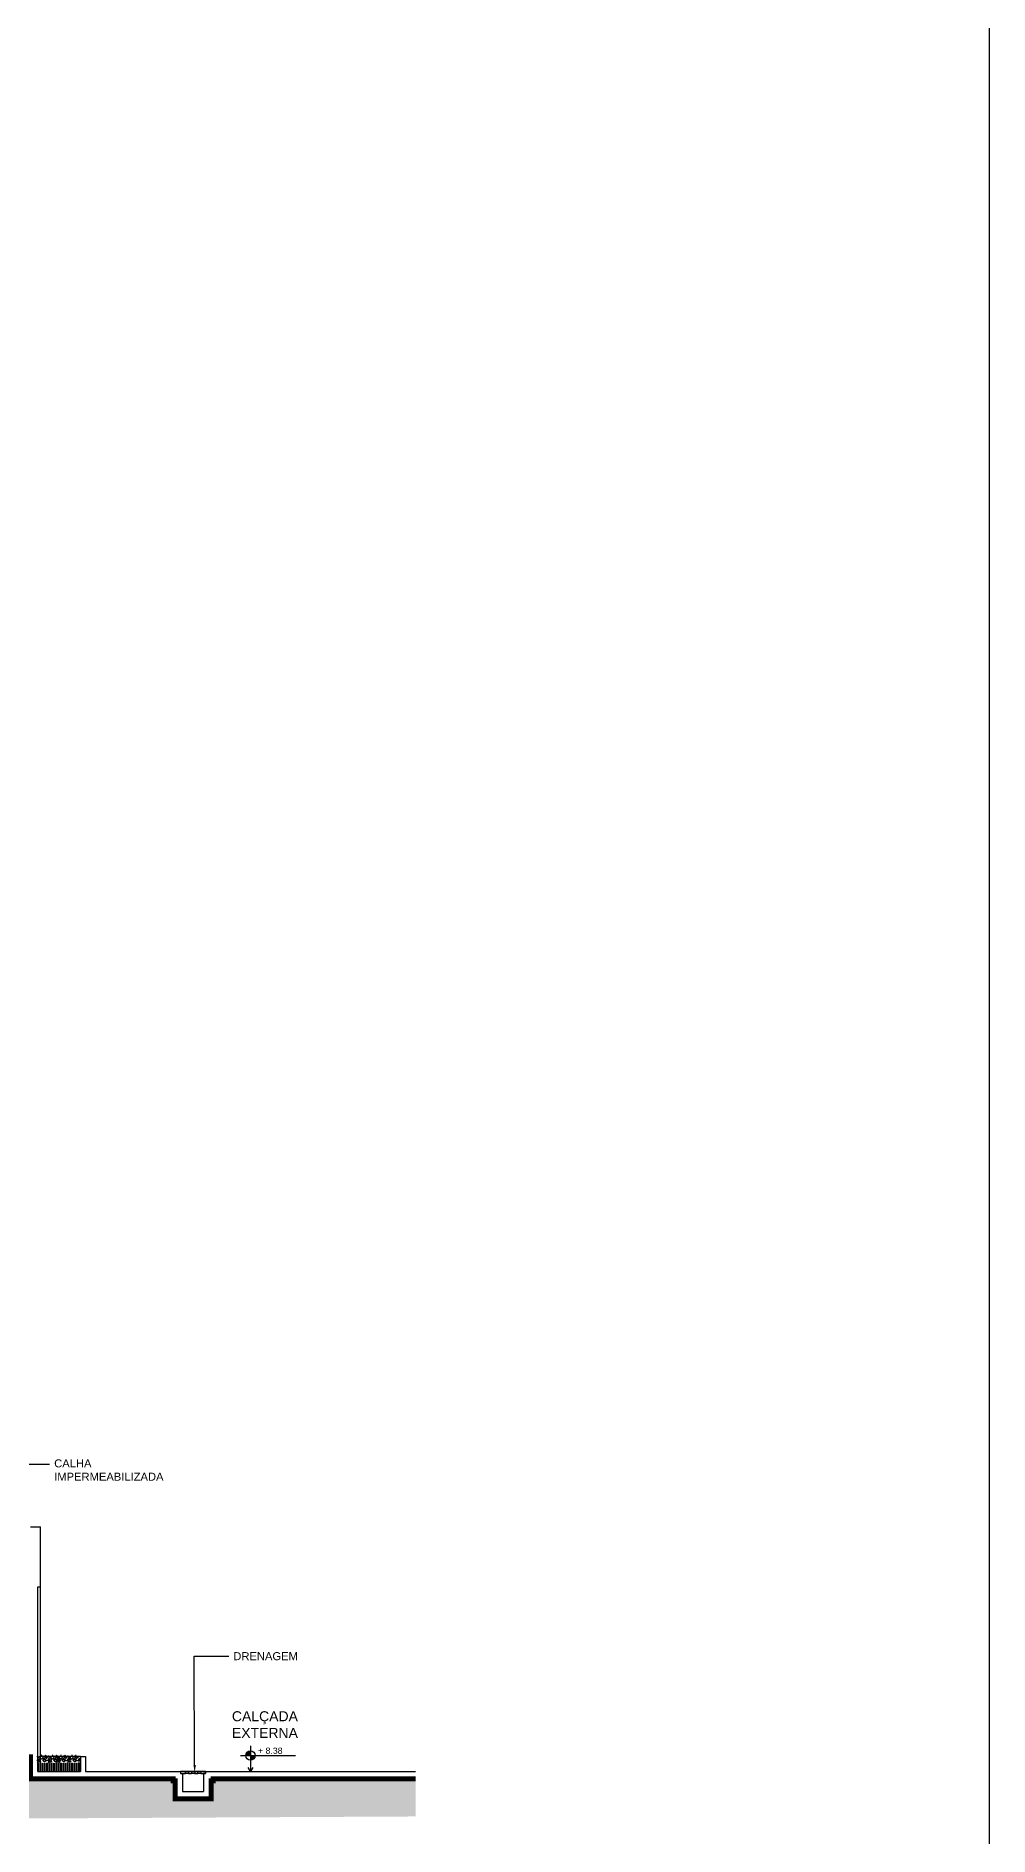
# Model space of a CAD drawing. Header units: metres. Extents: x 2304 to 3408, y 318 to 588.
# Drawn here: x 2699.66 to 2718.71, y 346.55 to 382.54 of the extents above; entities that cross this region are included whole.
import ezdxf
from ezdxf import colors
from ezdxf.entities.mleader import LeaderData, LeaderLine
from ezdxf.math import Vec2, Vec3

# ---------------------------------------------------------------- set-up
doc = ezdxf.new("R2010")
doc.units = ezdxf.units.M
doc.header["$LTSCALE"] = 5.5
doc.header["$MEASUREMENT"] = 0
for name, color, linetype in [('COTA DE NÍVEL', 7, 'Continuous'), ('PENA 01', 1, 'Continuous'), ('PENA 02', 2, 'Continuous'), ('PENA 03', 3, 'Continuous'), ('PENA 06', 6, 'Continuous'), ('pena01', 1, 'Continuous'), ('TXT ESPECIFICAÇÕES', 7, 'Continuous'), ('VEG_PLANTAS', 94, 'Continuous')]:
    doc.layers.add(name, color=color, linetype=linetype)
doc.layers.add('HACH', color=251, linetype='Continuous', lineweight=5)
doc.layers.add('texto', color=3, linetype='Continuous', lineweight=25)
doc.styles.add('GRAF', font='GRAF.SHX')
doc.styles.add('Luana', font='arial.ttf')
doc.styles.get("Standard").update_dxf_attribs({"font": 'arial.ttf'})

# ---------------------------------------------------------------- blocks, each defined once
blk = doc.blocks.new('NIV02')
h = blk.add_hatch(color=256)
h.paths.add_polyline_path([(-43.09, -49.03, 0.414214), (-44.59, -50.53), (-43.09, -50.53)])
h.paths.add_polyline_path([(-43.09, -52.04, 0.414214), (-41.58, -50.53), (-43.09, -50.53)])
for p, q in [((-46.27, -50.53), (-28.68, -50.53)), ((-43.09, -47.38), (-43.09, -55.58))]:
    blk.add_line(p, q)
blk.add_lwpolyline([(-42.36, -54.32), (-43.09, -55.58), (-43.82, -54.32)])
blk.add_circle((-43.09, -50.53), 1.5)
at = {"style": 'GRAF'}
blk.add_attdef('ELEV', (-40.66, -49.96), '', height=1.26, dxfattribs=at)
blk = doc.blocks.new('cacho6')
for centre, radius in [((-0.416, 0.242), 0.0184), ((-0.325, 0.284), 0.0156), ((-0.255, 0.26), 0.0104), ((-0.159, 0.31), 0.0082), ((-0.042, 0.222), 0.0116), ((0.015, 0.253), 0.0183), ((0.128, 0.284), 0.0156), ((0.198, 0.26), 0.0104), ((0.294, 0.31), 0.0082), ((0.411, 0.222), 0.0116), ((0.468, 0.253), 0.0183)]:
    blk.add_circle(centre, radius)
blk.add_arc((0.037, 0.242), 0.0184, 202.99722, 106.97674)
for points, knots in [([(0, 0), (0.017, 0.013), (0.049, 0.039), (-0.035, 0.009), (-0.042, 0.095), (-0.062, 0.018), (-0.176, 0.073), (-0.041, 0.071), (0.078, 0.117), (-0.049, 0.078), (0.027, 0.214), (-0.067, 0.068), (-0.076, 0.255), (-0.104, 0.071), (-0.161, 0.215), (0.042, 0.257), (-0.297, 0.304), (-0.126, 0.113), (-0.228, 0.21), (-0.321, 0.094), (-0.129, 0.122), (-0.35, -0.005), (-0.31, 0.142), (-0.253, 0.23), (-0.453, 0.23), (-0.272, 0.128), (-0.406, 0.065), (-0.448, 0.13), (-0.463, 0.218), (-0.522, 0.133), (-0.428, 0.091), (-0.444, 0.031), (-0.453, 0)], [0.011965, 0.011965, 0.011965, 0.011965, 0.082609, 0.169559, 0.243044, 0.299408, 0.400394, 0.594709, 0.690458, 0.785628, 0.89158, 1.001823, 1.123848, 1.25156, 1.356811, 1.528141, 1.7837, 1.951889, 2.05249, 2.190104, 2.318207, 2.51551, 2.701394, 2.792269, 2.948062, 3.123129, 3.249217, 3.402204, 3.477691, 3.56163, 3.701911, 3.843182, 3.843182, 3.843182, 3.843182]), ([(0.453, 0), (0.47, 0.013), (0.502, 0.039), (0.418, 0.009), (0.411, 0.095), (0.391, 0.018), (0.277, 0.073), (0.413, 0.071), (0.532, 0.117), (0.404, 0.078), (0.48, 0.214), (0.386, 0.068), (0.377, 0.255), (0.349, 0.071), (0.292, 0.215), (0.495, 0.257), (0.156, 0.304), (0.328, 0.113), (0.225, 0.21), (0.132, 0.094), (0.324, 0.122), (0.103, -0.005), (0.143, 0.142), (0.2, 0.23), (0, 0.23), (0.181, 0.128), (0.048, 0.065), (0.005, 0.13), (-0.01, 0.218), (-0.05, 0.16), (-0.042, 0.136), (-0.037, 0.128)], [0.011965, 0.011965, 0.011965, 0.011965, 0.082609, 0.169559, 0.243044, 0.299408, 0.400394, 0.594709, 0.690458, 0.785628, 0.89158, 1.001823, 1.123848, 1.25156, 1.356811, 1.528141, 1.7837, 1.951889, 2.05249, 2.190104, 2.318207, 2.51551, 2.701394, 2.792269, 2.948062, 3.123129, 3.249217, 3.402204, 3.477691, 3.56163, 3.606746, 3.606746, 3.606746, 3.606746]), ([(-0.001, 0.089), (0.001, 0.088), (0.014, 0.07), (0.012, 0.047), (0.007, 0.026)], [3.6908032, 3.6908032, 3.6908032, 3.6908032, 3.701911, 3.8032539, 3.8032539, 3.8032539, 3.8032539])]:
    blk.add_open_spline(points, degree=3, knots=knots)

msp = doc.modelspace()

# ---------------------------------------------------------------- hatches: boundary and pattern name
at = {"layer": 'HACH'}
h = msp.add_hatch(dxfattribs=at)
h.set_pattern_fill('DOTS,_O', color=43, scale=0.25, angle=90)
h.set_pattern_definition([(90, (2698.816028, 347.841908), (-0.015625, 0.0078125), [0, -0.015625])])
h.paths.add_polyline_path([(2700.546, 348.007), (2699.996, 348.007), (2699.996, 347.842), (2700.546, 347.842)])
h.paths.add_polyline_path([(2699.696, 348.007), (2699.696, 347.842), (2699.996, 347.842), (2699.996, 348.007)])
at = {"layer": 'PENA 01', "ltscale": 1.5}
h = msp.add_hatch(dxfattribs=at)
h.set_pattern_fill('EARTH', color=256, scale=0.75, angle=45, style=0, double=1)
h.set_pattern_definition([(45, (2723.44059, 365.3021), (3e-17, 0.26516504), [0.1875, -0.1875]), (45, (2723.39087, 365.35182), (3e-17, 0.26516504), [0.1875, -0.1875]), (45, (2723.34115, 365.40153), (3e-17, 0.26516504), [0.1875, -0.1875]), (135, (2723.34115, 365.43468), (-0.26516504, 6e-17), [0.1875, -0.1875]), (135, (2723.39087, 365.4844), (-0.26516504, 6e-17), [0.1875, -0.1875]), (135, (2723.44059, 365.53412), (-0.26516504, 6e-17), [0.1875, -0.1875])])
h.paths.add_polyline_path([(2707.249, 347.692), (2703.201, 347.692), (2703.201, 347.652), (2703.161, 347.292), (2702.441, 347.292), (2702.441, 347.652), (2702.401, 347.652), (2702.401, 347.692), (2699.546, 347.692), (2699.546, 348.132), (2679.696, 348.132), (2679.696, 348.102), (2678.005, 348.102), (2674.625, 347.712), (2673.227, 347.712), (2672.027, 347.532), (2671.527, 347.532), (2669.565, 347.252), (2664.946, 347.252), (2664.946, 346.722), (2707.249, 346.942)])

# ---------------------------------------------------------------- linework, layer by layer
msp.add_lwpolyline([(2598.664, 414.069), (2718.714, 414.069), (2718.714, 317.827), (2598.664, 317.827)], close=True)
at = {"layer": 'PENA 01'}
for p, q in [((2699.746, 347.842), (2699.746, 352.732)), ((2700.546, 348.142), (2699.746, 348.142)), ((2703.051, 347.842), (2702.551, 347.842))]:
    msp.add_line(p, q, dxfattribs=at)
at = {"layer": 'PENA 02', "const_width": 0.1}
msp.add_lwpolyline([(2707.249, 347.692), (2703.201, 347.692), (2703.201, 347.652), (2703.161, 347.652), (2703.161, 347.292), (2702.441, 347.292), (2702.441, 347.652), (2702.401, 347.652), (2702.401, 347.692), (2699.546, 347.692), (2699.546, 348.132), (2679.696, 348.132), (2679.696, 348.102), (2678.005, 348.102), (2674.625, 347.712), (2673.227, 347.712), (2672.027, 347.532), (2671.527, 347.532), (2669.565, 347.252), (2664.946, 347.252)], dxfattribs=at)
at = {"layer": 'PENA 03'}
for p, q in [((2702.551, 347.842), (2702.646, 347.842)), ((2702.551, 347.802), (2702.646, 347.802)), ((2702.646, 347.802), (2702.646, 347.842)), ((2702.706, 347.842), (2702.771, 347.842)), ((2702.706, 347.842), (2702.706, 347.802)), ((2702.706, 347.802), (2702.771, 347.802)), ((2702.772, 347.802), (2702.772, 347.842)), ((2702.831, 347.842), (2702.896, 347.842)), ((2702.831, 347.802), (2702.896, 347.802)), ((2702.832, 347.842), (2702.832, 347.802)), ((2702.897, 347.802), (2702.897, 347.842)), ((2702.956, 347.842), (2703.051, 347.842)), ((2702.956, 347.802), (2703.051, 347.802)), ((2702.957, 347.842), (2702.957, 347.802))]:
    msp.add_line(p, q, dxfattribs=at)
at = {"layer": 'PENA 06'}
for p, q in [((2699.546, 352.732), (2699.746, 352.732)), ((2699.696, 347.842), (2699.696, 351.532)), ((2700.546, 348.142), (2700.546, 347.842)), ((2700.546, 348.142), (2700.646, 348.142)), ((2700.646, 348.142), (2700.646, 347.842)), ((2699.696, 347.842), (2700.546, 347.842)), ((2700.646, 347.842), (2707.249, 347.842)), ((2702.551, 347.842), (2702.551, 347.802)), ((2703.051, 347.842), (2703.051, 347.802)), ((2703.051, 347.802), (2703.051, 347.842))]:
    msp.add_line(p, q, dxfattribs=at)
for points in [[(2699.696, 351.532), (2699.746, 351.532), (2699.746, 352.732)], [(2702.551, 347.842), (2702.551, 347.802)]]:
    msp.add_lwpolyline(points, dxfattribs=at)
at = {"layer": 'PENA 06', "ltscale": 1.5}
for points in [[(2702.551, 347.842), (2702.551, 347.802)], [(2702.551, 347.802), (2702.591, 347.802), (2702.591, 347.442)], [(2703.051, 347.802), (2703.011, 347.802), (2703.011, 347.442)], [(2702.591, 347.442), (2703.011, 347.442)]]:
    msp.add_lwpolyline(points, dxfattribs=at)
at = {"layer": 'pena01', "ltscale": 1.5}
for p, q in [((2702.646, 347.842), (2702.706, 347.842)), ((2702.706, 347.802), (2702.646, 347.802)), ((2702.772, 347.842), (2702.832, 347.842)), ((2702.832, 347.802), (2702.772, 347.802)), ((2702.897, 347.842), (2702.957, 347.842)), ((2702.957, 347.802), (2702.897, 347.802))]:
    msp.add_line(p, q, dxfattribs=at)

# ---------------------------------------------------------------- block references
at = {"layer": 'COTA DE NÍVEL', "ltscale": 0.05}
ref = msp.add_blockref('NIV02', (2706.648, 351.325), dxfattribs=dict(at, xscale=0.06266711229946524, yscale=0.06266711229946524, zscale=0.06266711229946524))
ref.add_attrib('ELEV', '+ 8.38', (2704.099, 348.194), dxfattribs={"layer": '0', "height": 0.125, "style": 'Luana'})
at = {"layer": 'VEG_PLANTAS', "xscale": -0.483151147286036, "yscale": 0.483151147286036, "zscale": 0.483151147286036}
for p in [(2699.915, 348.016), (2700.3, 348.016)]:
    msp.add_blockref('cacho6', p, dxfattribs=at)

# ---------------------------------------------------------------- texts
at = {"layer": 'texto', "color": 2, "ltscale": 0.05, "insert": (2704.236, 348.779), "char_height": 0.2, "width": 5.00432, "attachment_point": 5, "style": 'Luana'}
msp.add_mtext('CALÇADA\\PEXTERNA', dxfattribs=at)

# ---------------------------------------------------------------- leaders
at = {"layer": 'TXT ESPECIFICAÇÕES', "ltscale": 0.05}
ml = msp.add_multileader_mtext('Standard', dxfattribs=at)
ml.set_content('CALHA\\PIMPERMEABILIZADA', color=256)
ml.set_leader_properties()
ml.build(insert=Vec2(0, 0))
ml.multileader.update_dxf_attribs({"dogleg_length": 0.36, "arrow_head_size": 0.15})
ctx = ml.context
ctx.base_point, ctx.char_height, ctx.arrow_head_size, ctx.landing_gap_size, ctx.plane_origin = Vec3(2699.933, 353.986), 0.16, 0.15, 0.09, Vec3(2693.222, 350.141)
notes = []
notes.append((ctx, [(0, (1, 1, 0), (2699.242, 353.986), (1, 0), 0.69, [(0, [(2699.251, 351.662)], 0, [])])]))
ctx.mtext.insert, ctx.mtext.flow_direction = Vec3(2700.023, 354.082), 5
ml = msp.add_multileader_mtext('Standard', dxfattribs=at)
ml.set_content('DRENAGEM', color=256)
ml.set_leader_properties()
ml.build(insert=Vec2(0, 0))
ml.multileader.update_dxf_attribs({"dogleg_length": 0.36, "arrow_head_size": 0.15})
ctx = ml.context
ctx.base_point, ctx.char_height, ctx.arrow_head_size, ctx.landing_gap_size, ctx.plane_origin = Vec3(2703.514, 350.146), 0.16, 0.15, 0.09, Vec3(2696.804, 346.301)
notes.append((ctx, [(0, (1, 1, 0), (2702.824, 350.146), (1, 0), 0.69, [(0, [(2702.832, 347.822)], 0, [])])]))
ctx.mtext.insert, ctx.mtext.flow_direction = Vec3(2703.604, 350.227), 5
for ctx, leaders in notes:
    for number, flags, end, landing, length, lines in leaders:
        leader = LeaderData()
        leader.index, (leader.has_last_leader_line, leader.has_dogleg_vector, leader.attachment_direction) = number, flags
        leader.last_leader_point, leader.dogleg_vector, leader.dogleg_length = Vec3(end), Vec3(landing), length
        for number, points, colour, breaks in lines:
            line = LeaderLine()
            line.index, line.vertices, line.color, line.breaks = number, Vec3.list(points), colors.encode_raw_color(colour), breaks
            leader.lines.append(line)
        ctx.leaders.append(leader)

doc.saveas('drawing.dxf')
